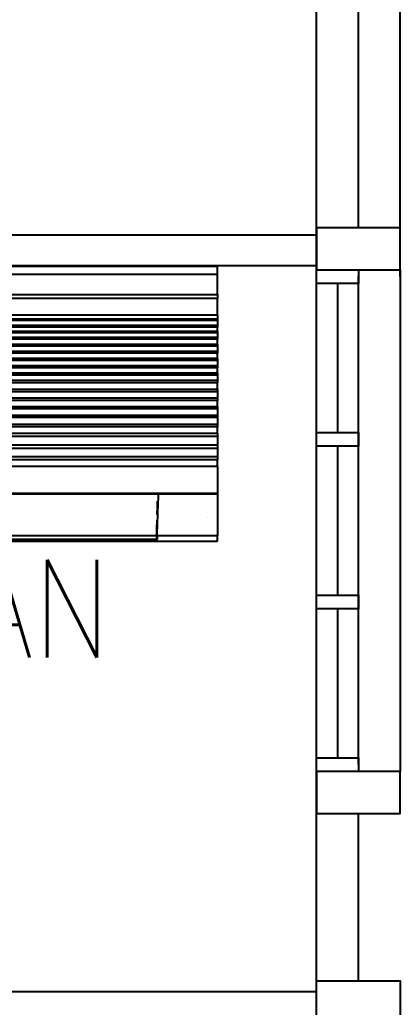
# Model space of a CAD drawing. Header units: inches. Extents: x -86408137 to 595769, y 1041006 to 3160331.
# Drawn here: x 407158 to 408523, y 1068674 to 1072215 of the extents above; entities that cross this region are included whole.
import ezdxf
from ezdxf.enums import TextEntityAlignment as Align

# ---------------------------------------------------------------- set-up
doc = ezdxf.new("R2010")
doc.units = ezdxf.units.IN
doc.header["$MEASUREMENT"] = 0
for name, color, linetype in [('Edges', 7, 'Continuous'), ('LW', 2, 'Continuous'), ('partition', 8, 'Continuous'), ('WALL', 1, 'Continuous'), ('WIN', 9, 'Continuous')]:
    doc.layers.add(name, color=color, linetype=linetype)
doc.layers.add('t3', color=8, linetype='Continuous', lineweight=25)
doc.styles.add('LAILA', font='romans.shx', dxfattribs={"width": 0.85, "height": 350})

# ---------------------------------------------------------------- blocks, each defined once
blk = doc.blocks.new('air con')
at = {"layer": 'Edges'}
for p, q in [((71.402, 41.898), (152.402, 41.898)), ((152.402, 41.095), (152.402, 41.898)), ((71.402, 41.095), (152.402, 41.095)), ((152.402, 39.122), (152.402, 41.095)), ((71.402, 39.122), (152.402, 39.122)), ((152.402, 39.122), (152.402, 38.724)), ((152.402, 38.724), (71.402, 38.724)), ((152.402, 37.092), (152.402, 38.724)), ((152.402, 37.092), (71.402, 37.092)), ((152.402, 37.092), (152.402, 36.701)), ((152.402, 36.701), (71.402, 36.701)), ((152.402, 36.542), (71.402, 36.542)), ((152.402, 36.078), (71.402, 36.078)), ((152.402, 35.914), (71.402, 35.914)), ((152.402, 36.701), (152.402, 36.542)), ((152.402, 36.542), (152.402, 36.078)), ((152.402, 36.078), (152.402, 35.914)), ((152.402, 35.493), (152.402, 35.914)), ((152.402, 35.493), (71.402, 35.493)), ((152.402, 35.34), (71.402, 35.34)), ((152.402, 35.493), (152.402, 35.34)), ((152.402, 35.34), (152.402, 34.877)), ((152.402, 34.877), (71.402, 34.877)), ((152.402, 34.709), (71.402, 34.709)), ((152.402, 34.207), (71.402, 34.207)), ((152.402, 34.022), (71.402, 34.022)), ((152.402, 34.877), (152.402, 34.709)), ((152.402, 34.207), (152.402, 34.709)), ((152.402, 34.207), (152.402, 34.022)), ((152.402, 34.022), (152.402, 33.51)), ((152.402, 33.51), (71.402, 33.51)), ((152.402, 33.335), (71.402, 33.335)), ((152.402, 33.51), (152.402, 33.335)), ((152.402, 32.826), (152.402, 33.335)), ((152.402, 32.826), (71.402, 32.826)), ((152.402, 32.625), (71.402, 32.625)), ((152.402, 32.098), (71.402, 32.098)), ((152.402, 32.826), (152.402, 32.625)), ((152.402, 32.625), (152.402, 32.098)), ((152.402, 32.098), (152.402, 31.911)), ((152.402, 31.911), (71.402, 31.911)), ((152.402, 31.378), (71.402, 31.378)), ((152.402, 31.189), (71.402, 31.189)), ((152.402, 31.378), (152.402, 31.911)), ((152.402, 31.378), (152.402, 31.189)), ((152.402, 31.189), (152.402, 30.654)), ((152.402, 30.654), (71.402, 30.654)), ((152.402, 30.439), (71.402, 30.439)), ((152.402, 30.654), (152.402, 30.439)), ((152.402, 29.791), (152.402, 30.439)), ((152.402, 29.791), (71.402, 29.791)), ((152.402, 29.562), (71.402, 29.562)), ((152.402, 29.791), (152.402, 29.562)), ((152.402, 29.562), (152.402, 28.935)), ((152.402, 28.935), (71.402, 28.935)), ((152.402, 28.714), (71.402, 28.714)), ((152.402, 28.935), (152.402, 28.714)), ((152.402, 28.092), (152.402, 28.714)), ((152.402, 28.092), (71.402, 28.092)), ((152.402, 27.871), (71.402, 27.871)), ((152.402, 27.226), (71.402, 27.226)), ((152.402, 28.092), (152.402, 27.871)), ((152.402, 27.871), (152.402, 27.226)), ((152.402, 27.226), (152.402, 27.024)), ((152.402, 27.024), (71.402, 27.024)), ((152.402, 26.349), (71.402, 26.349)), ((152.402, 27.024), (152.402, 26.349)), ((152.402, 26.349), (152.402, 26.117)), ((152.402, 26.117), (71.402, 26.117)), ((152.402, 25.469), (71.402, 25.469)), ((152.402, 25.469), (152.402, 26.117)), ((152.402, 25.469), (152.402, 25.162)), ((152.402, 25.162), (71.402, 25.162)), ((152.402, 24.304), (71.402, 24.304)), ((152.402, 25.162), (152.402, 24.304)), ((152.402, 24.304), (152.402, 24.002)), ((152.402, 24.002), (71.402, 24.002)), ((152.402, 24.002), (152.402, 23.184)), ((152.402, 23.184), (71.402, 23.184)), ((152.402, 22.883), (71.402, 22.883)), ((152.402, 23.184), (152.402, 22.883)), ((152.402, 22.213), (152.402, 22.883)), ((152.402, 22.213), (71.402, 22.213)), ((152.402, 22.213), (152.402, 19.568)), ((152.402, 19.568), (71.402, 19.568)), ((152.402, 19.493), (71.402, 19.493)), ((146.588, 19.085), (146.601, 19.493)), ((152.402, 19.568), (152.402, 19.493)), ((152.402, 19.493), (152.402, 15.42)), ((146.504, 18.391), (146.514, 18.752)), ((146.514, 18.752), (146.516, 18.813)), ((146.562, 18.299), (146.575, 18.687)), ((146.575, 18.687), (146.588, 19.085)), ((146.479, 17.503), (146.484, 17.685)), ((146.484, 17.685), (146.494, 18.035)), ((146.494, 18.035), (146.504, 18.391)), ((146.527, 17.206), (146.538, 17.558)), ((146.538, 17.558), (146.55, 17.923)), ((146.55, 17.923), (146.562, 18.299)), ((146.447, 16.349), (146.456, 16.673)), ((146.456, 16.673), (146.464, 16.956)), ((146.495, 16.239), (146.505, 16.546)), ((146.505, 16.546), (146.516, 16.869)), ((146.516, 16.869), (146.527, 17.206)), ((151.402, 17.184), (151.402, 17.175)), ((146.421, 15.42), (146.429, 15.722)), ((146.429, 15.722), (146.438, 16.032)), ((146.438, 16.032), (146.447, 16.349)), ((146.468, 15.42), (146.477, 15.675)), ((146.477, 15.675), (146.486, 15.948)), ((146.486, 15.948), (146.495, 16.239)), ((71.402, 14.898), (152.402, 14.898)), ((146.421, 15.42), (76.921, 15.42)), ((146.421, 15.051), (76.921, 15.051)), ((146.421, 15.012), (76.921, 15.012)), ((146.468, 15.42), (146.421, 15.42)), ((146.421, 15.42), (146.421, 15.051)), ((146.468, 15.051), (146.421, 15.051)), ((146.421, 15.051), (146.421, 15.012)), ((152.402, 15.42), (146.468, 15.42)), ((146.468, 15.42), (146.468, 15.051)), ((152.402, 14.898), (152.402, 15.42))]:
    blk.add_line(p, q, dxfattribs=at)
blk = doc.blocks.new('1.5HP AIR CONDITION')
at = {"xscale": 36.51607049631966, "yscale": 36.51607049631966, "zscale": 36.51607049631966}
blk.add_blockref('air con', (-4086.2, -544), dxfattribs=at)

msp = doc.modelspace()

# ---------------------------------------------------------------- linework, layer by layer
at = {"layer": 'LW'}
for p, q in [((408522.7, 1071294.1), (408522.7, 1072369.1)), ((408522.7, 1071294.1), (408522.7, 1072369.1)), ((408522.7, 1071319.1), (408522.7, 1069519.1)), ((408522.7, 1071319.1), (408522.7, 1069519.1))]:
    msp.add_line(p, q, dxfattribs=at)
at = {"layer": 'partition'}
for p, q in [((403497.7, 1071444.1), (408222.7, 1071444.1)), ((403497.7, 1071334.1), (408222.7, 1071334.1)), ((408222.7, 1068729.1), (403497.7, 1068729.1))]:
    msp.add_line(p, q, dxfattribs=at)
at = {"layer": 'WALL'}
for p, q in [((408222.7, 1071319.1), (408222.7, 1072369.1)), ((408222.7, 1071319.1), (408222.7, 1072369.1)), ((408372.7, 1071469.1), (408372.7, 1072369.1)), ((408372.7, 1071469.1), (408372.7, 1072369.1)), ((408222.7, 1068619.1), (408222.7, 1069519.1)), ((408222.7, 1068619.1), (408222.7, 1069519.1)), ((408372.7, 1068769.1), (408372.7, 1069369.1)), ((408372.7, 1068769.1), (408372.7, 1069369.1))]:
    msp.add_line(p, q, dxfattribs=at)
for points in [[(408222.7, 1071469.1), (408222.7, 1071319.1), (408522.7, 1071319.1), (408522.7, 1071469.1)], [(408222.7, 1071469.1), (408222.7, 1071319.1), (408522.7, 1071319.1), (408522.7, 1071469.1)], [(408222.7, 1069519.1), (408222.7, 1069369.1), (408522.7, 1069369.1), (408522.7, 1069519.1)], [(408222.7, 1069519.1), (408222.7, 1069369.1), (408522.7, 1069369.1), (408522.7, 1069519.1)], [(408222.7, 1068619.1), (408222.7, 1068769.1), (408522.7, 1068769.1), (408522.7, 1068619.1)], [(408222.7, 1068619.1), (408222.7, 1068769.1), (408522.7, 1068769.1), (408522.7, 1068619.1)]]:
    msp.add_lwpolyline(points, close=True, dxfattribs=at)
at = {"layer": 'WIN'}
for p, q in [((408222.7, 1069519.1), (408222.7, 1071319.1)), ((408222.7, 1069519.1), (408222.7, 1071319.1)), ((408222.7, 1069519.1), (408222.7, 1071319.1)), ((408372.7, 1069544.1), (408372.7, 1071294.1)), ((408372.7, 1069544.1), (408372.7, 1071294.1)), ((408297.7, 1071269.1), (408297.7, 1070735.7)), ((408297.7, 1071269.1), (408297.7, 1070735.7)), ((408297.7, 1071269.1), (408297.7, 1070735.7)), ((408297.7, 1070685.7), (408297.7, 1070152.4)), ((408297.7, 1070685.7), (408297.7, 1070152.4)), ((408297.7, 1070685.7), (408297.7, 1070152.4)), ((408297.7, 1070102.4), (408297.7, 1069569.1)), ((408297.7, 1070102.4), (408297.7, 1069569.1)), ((408297.7, 1070102.4), (408297.7, 1069569.1))]:
    msp.add_line(p, q, dxfattribs=at)
for points in [[(408372.7, 1071319.1), (408372.7, 1071269.1), (408222.7, 1071269.1), (408222.7, 1071319.1)], [(408372.7, 1071319.1), (408372.7, 1071269.1), (408222.7, 1071269.1), (408222.7, 1071319.1)], [(408372.7, 1070735.7), (408372.7, 1070685.7), (408222.7, 1070685.7), (408222.7, 1070735.7)], [(408372.7, 1070735.7), (408372.7, 1070685.7), (408222.7, 1070685.7), (408222.7, 1070735.7)], [(408372.7, 1070152.4), (408372.7, 1070102.4), (408222.7, 1070102.4), (408222.7, 1070152.4)], [(408372.7, 1070152.4), (408372.7, 1070102.4), (408222.7, 1070102.4), (408222.7, 1070152.4)], [(408372.7, 1069569.1), (408372.7, 1069519.1), (408222.7, 1069519.1), (408222.7, 1069569.1)], [(408372.7, 1069569.1), (408372.7, 1069519.1), (408222.7, 1069519.1), (408222.7, 1069569.1)]]:
    msp.add_lwpolyline(points, close=True, dxfattribs=at)

# ---------------------------------------------------------------- block references
msp.add_blockref('1.5HP AIR CONDITION', (406388.3, 1070345.9))

# ---------------------------------------------------------------- texts
at = {"layer": 't3', "style": 'LAILA', "width": 0.85}
msp.add_text('BILIK RUNDINGAN', height=350, dxfattribs=at).set_placement((404068.6, 1070278.9), align=Align.TOP_LEFT)

doc.saveas('drawing.dxf')
